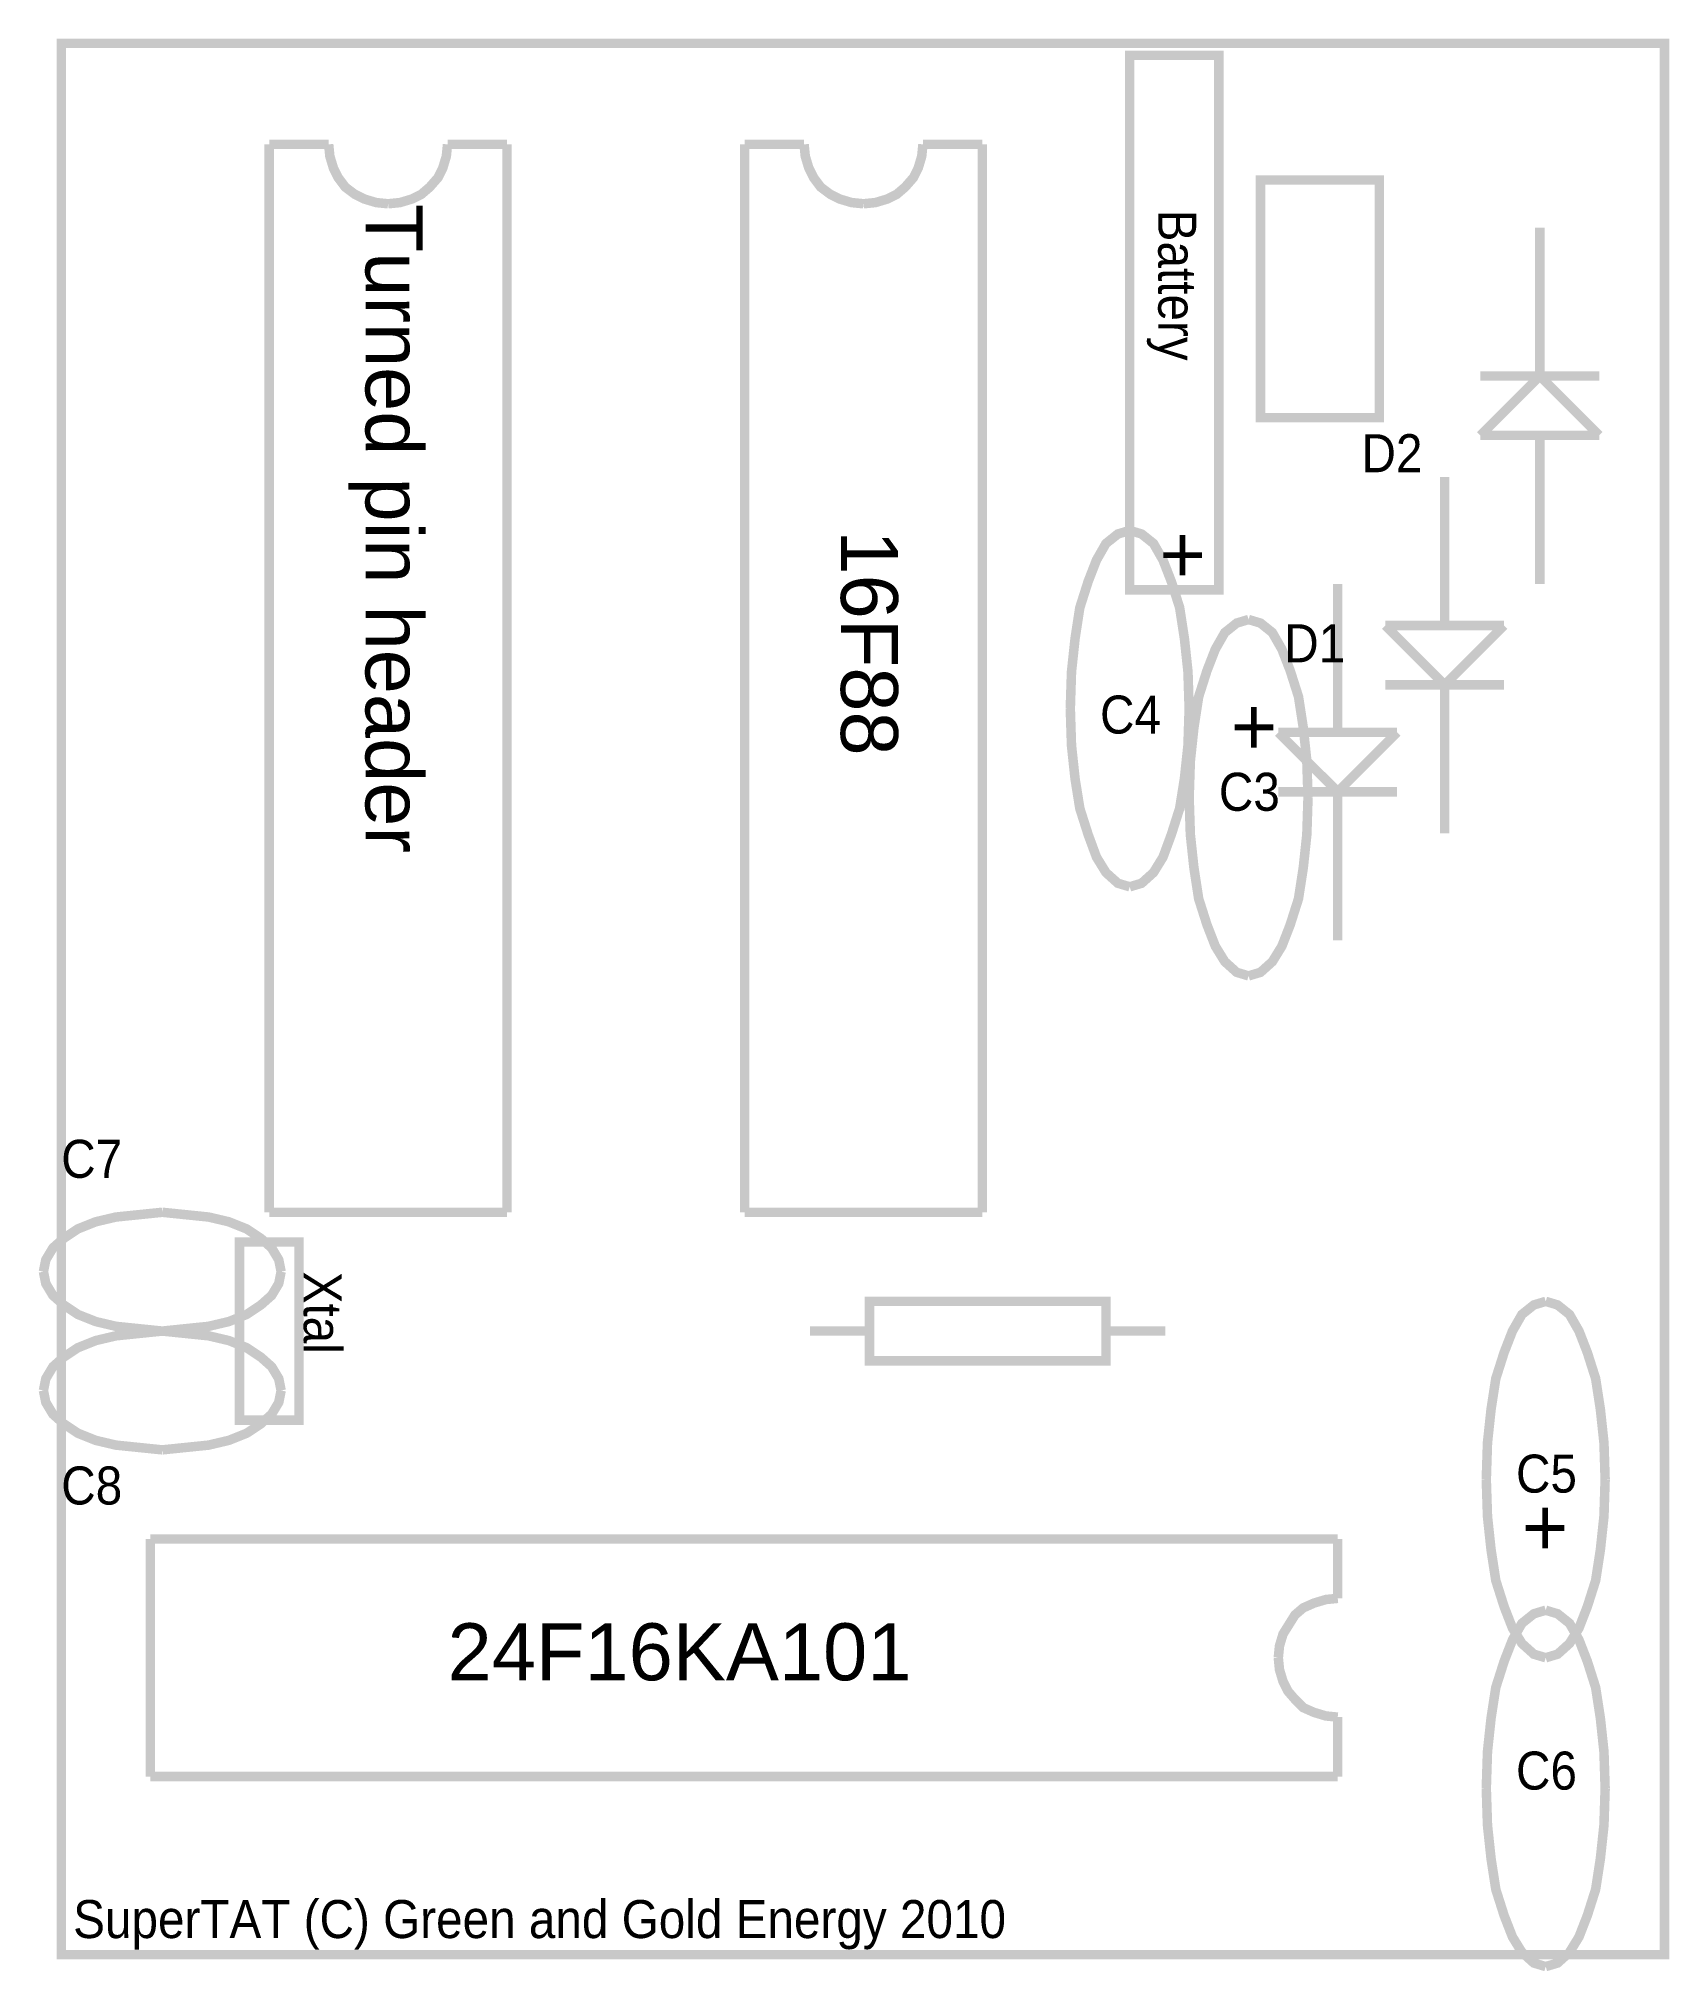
# Model space of a CAD drawing. Extents: x -0.87 to 0.51, y -0.82 to 0.81.
import ezdxf

# ---------------------------------------------------------------- set-up
doc = ezdxf.new("R2010")
doc.units = 0
doc.layers.get('0').update_dxf_attribs({"linetype": 'CONTINUOUS'})

msp = doc.modelspace()

# ---------------------------------------------------------------- linework, layer by layer
at = {"const_width": 0.008}
for points in [[(-0.848, -0.807), (0.501, -0.807), (0.501, 0.802), (-0.848, 0.802), (-0.848, -0.807)], [(0.051, 0.342), (0.126, 0.342), (0.126, 0.792), (0.051, 0.792), (0.051, 0.342)], [(-0.673, 0.717), (-0.623, 0.717)], [(-0.673, 0.717), (-0.673, -0.182)], [(-0.573, 0.667), (-0.583, 0.668), (-0.593, 0.671), (-0.601, 0.675), (-0.609, 0.681), (-0.615, 0.689), (-0.619, 0.697), (-0.622, 0.707), (-0.623, 0.717)], [(-0.573, 0.667), (-0.563, 0.668), (-0.553, 0.671), (-0.545, 0.675), (-0.538, 0.681), (-0.531, 0.689), (-0.527, 0.697), (-0.524, 0.707), (-0.523, 0.717)], [(-0.523, 0.717), (-0.473, 0.717)], [(-0.473, -0.182), (-0.473, 0.717)], [(-0.273, 0.717), (-0.223, 0.717)], [(-0.273, 0.717), (-0.273, -0.182)], [(-0.173, 0.667), (-0.183, 0.668), (-0.193, 0.671), (-0.201, 0.675), (-0.209, 0.681), (-0.215, 0.689), (-0.219, 0.697), (-0.222, 0.707), (-0.223, 0.717)], [(-0.173, 0.667), (-0.163, 0.668), (-0.153, 0.671), (-0.145, 0.675), (-0.138, 0.681), (-0.131, 0.689), (-0.127, 0.697), (-0.124, 0.707), (-0.123, 0.717)], [(-0.123, 0.717), (-0.073, 0.717)], [(-0.073, -0.182), (-0.073, 0.717)], [(0.161, 0.487), (0.261, 0.487), (0.261, 0.687), (0.161, 0.687), (0.161, 0.487)], [(0.396, 0.522), (0.396, 0.647)], [(0.346, 0.472), (0.396, 0.522)], [(0.346, 0.522), (0.446, 0.522)], [(0.446, 0.472), (0.396, 0.522)], [(0.346, 0.472), (0.446, 0.472)], [(0.396, 0.347), (0.396, 0.472)], [(0.316, 0.437), (0.316, 0.312)], [(0.051, 0.392), (0.041, 0.389), (0.031, 0.381), (0.023, 0.367), (0.016, 0.349), (0.009, 0.327), (0.005, 0.301), (0.002, 0.273), (0.001, 0.242)], [(0.051, 0.392), (0.061, 0.389), (0.071, 0.381), (0.079, 0.367), (0.086, 0.349), (0.093, 0.327), (0.097, 0.301), (0.1, 0.273), (0.101, 0.242)], [(0.226, 0.347), (0.226, 0.222)], [(0.151, 0.317), (0.141, 0.314), (0.131, 0.306), (0.123, 0.292), (0.116, 0.274), (0.109, 0.252), (0.105, 0.226), (0.102, 0.198), (0.101, 0.167)], [(0.151, 0.317), (0.161, 0.314), (0.171, 0.306), (0.179, 0.292), (0.186, 0.274), (0.193, 0.252), (0.197, 0.226), (0.2, 0.198), (0.201, 0.167)], [(0.366, 0.312), (0.266, 0.312)], [(0.266, 0.312), (0.316, 0.262)], [(0.366, 0.312), (0.316, 0.262)], [(0.366, 0.262), (0.266, 0.262)], [(0.316, 0.262), (0.316, 0.137)], [(0.051, 0.092), (0.041, 0.095), (0.031, 0.104), (0.023, 0.117), (0.016, 0.136), (0.009, 0.158), (0.005, 0.183), (0.002, 0.211), (0.001, 0.242)], [(0.051, 0.092), (0.061, 0.095), (0.071, 0.104), (0.079, 0.117), (0.086, 0.136), (0.093, 0.158), (0.097, 0.183), (0.1, 0.211), (0.101, 0.242)], [(0.276, 0.222), (0.176, 0.222)], [(0.176, 0.222), (0.226, 0.172)], [(0.276, 0.222), (0.226, 0.172)], [(0.151, 0.017), (0.141, 0.02), (0.131, 0.029), (0.123, 0.042), (0.116, 0.06), (0.109, 0.082), (0.105, 0.108), (0.102, 0.136), (0.101, 0.167)], [(0.151, 0.017), (0.161, 0.02), (0.171, 0.029), (0.179, 0.042), (0.186, 0.06), (0.193, 0.082), (0.197, 0.108), (0.2, 0.136), (0.201, 0.167)], [(0.276, 0.172), (0.176, 0.172)], [(0.226, 0.172), (0.226, 0.047)], [(-0.863, -0.232), (-0.861, -0.222), (-0.855, -0.212), (-0.846, -0.204), (-0.834, -0.196), (-0.819, -0.19), (-0.802, -0.186), (-0.763, -0.182)], [(-0.663, -0.232), (-0.665, -0.222), (-0.671, -0.212), (-0.68, -0.204), (-0.692, -0.196), (-0.707, -0.19), (-0.724, -0.186), (-0.763, -0.182)], [(-0.673, -0.182), (-0.473, -0.182)], [(-0.273, -0.182), (-0.073, -0.182)], [(-0.698, -0.357), (-0.648, -0.357), (-0.648, -0.207), (-0.698, -0.207), (-0.698, -0.357)], [(-0.863, -0.232), (-0.861, -0.242), (-0.855, -0.252), (-0.846, -0.26), (-0.834, -0.268), (-0.819, -0.274), (-0.802, -0.278), (-0.763, -0.282)], [(-0.663, -0.232), (-0.665, -0.242), (-0.671, -0.252), (-0.68, -0.26), (-0.692, -0.268), (-0.707, -0.274), (-0.724, -0.278), (-0.763, -0.282)], [(-0.168, -0.307), (0.031, -0.307), (0.031, -0.257), (-0.168, -0.257), (-0.168, -0.307)], [(0.401, -0.257), (0.391, -0.26), (0.381, -0.268), (0.373, -0.282), (0.366, -0.3), (0.359, -0.322), (0.355, -0.348), (0.352, -0.376), (0.351, -0.407)], [(0.401, -0.257), (0.411, -0.26), (0.421, -0.268), (0.429, -0.282), (0.436, -0.3), (0.443, -0.322), (0.447, -0.348), (0.45, -0.376), (0.451, -0.407)], [(-0.863, -0.332), (-0.861, -0.322), (-0.855, -0.312), (-0.846, -0.304), (-0.834, -0.296), (-0.819, -0.29), (-0.802, -0.286), (-0.763, -0.282)], [(-0.663, -0.332), (-0.665, -0.322), (-0.671, -0.312), (-0.68, -0.304), (-0.692, -0.296), (-0.707, -0.29), (-0.724, -0.286), (-0.763, -0.282)], [(-0.218, -0.282), (-0.168, -0.282)], [(0.031, -0.282), (0.081, -0.282)], [(-0.863, -0.332), (-0.861, -0.342), (-0.855, -0.352), (-0.846, -0.36), (-0.834, -0.368), (-0.819, -0.374), (-0.802, -0.378), (-0.763, -0.382)], [(-0.663, -0.332), (-0.665, -0.342), (-0.671, -0.352), (-0.68, -0.36), (-0.692, -0.368), (-0.707, -0.374), (-0.724, -0.378), (-0.763, -0.382)], [(0.401, -0.557), (0.391, -0.554), (0.381, -0.545), (0.373, -0.532), (0.366, -0.514), (0.359, -0.492), (0.355, -0.466), (0.352, -0.438), (0.351, -0.407)], [(0.401, -0.557), (0.411, -0.554), (0.421, -0.545), (0.429, -0.532), (0.436, -0.514), (0.443, -0.492), (0.447, -0.466), (0.45, -0.438), (0.451, -0.407)], [(-0.773, -0.457), (-0.773, -0.657)], [(0.226, -0.457), (-0.773, -0.457)], [(0.226, -0.457), (0.226, -0.507)], [(0.176, -0.557), (0.177, -0.547), (0.18, -0.537), (0.19, -0.521), (0.197, -0.515), (0.206, -0.511), (0.216, -0.508), (0.226, -0.507)], [(0.401, -0.517), (0.391, -0.52), (0.381, -0.528), (0.373, -0.542), (0.366, -0.56), (0.359, -0.582), (0.355, -0.608), (0.352, -0.636), (0.351, -0.667)], [(0.401, -0.517), (0.411, -0.52), (0.421, -0.528), (0.429, -0.542), (0.436, -0.56), (0.443, -0.582), (0.447, -0.608), (0.45, -0.636), (0.451, -0.667)], [(0.176, -0.557), (0.177, -0.567), (0.18, -0.577), (0.184, -0.585), (0.19, -0.592), (0.197, -0.599), (0.206, -0.603), (0.216, -0.606), (0.226, -0.607)], [(0.226, -0.607), (0.226, -0.657)], [(0.226, -0.657), (-0.773, -0.657)], [(0.401, -0.817), (0.391, -0.814), (0.381, -0.805), (0.373, -0.792), (0.366, -0.774), (0.359, -0.752), (0.355, -0.726), (0.352, -0.698), (0.351, -0.667)], [(0.401, -0.817), (0.411, -0.814), (0.421, -0.805), (0.429, -0.792), (0.436, -0.774), (0.443, -0.752), (0.447, -0.726), (0.45, -0.698), (0.451, -0.667)]]:
    msp.add_lwpolyline(points, dxfattribs=at)

# ---------------------------------------------------------------- texts
at = {"layer": '12632256'}
for s, height, width, p in [('Turned pin header', 0.048, 1.041667, (-0.592, 0.667)), ('Battery', 0.032, 0.9375, (0.075, 0.662)), ('16F88', 0.048, 1.041667, (-0.192, 0.392)), ('Xtal', 0.032, 0.9375, (-0.644, -0.232))]:
    msp.add_text(s, height=height, rotation=-90, dxfattribs=dict(at, width=width)).set_placement(p)
for s, height, width, p in [('D2', 0.032, 0.9375, (0.246, 0.441)), ('+', 0.048, 1.041667, (0.076, 0.348)), ('D1', 0.032, 0.9375, (0.181, 0.281)), ('C4', 0.032, 0.9375, (0.026, 0.221)), ('+', 0.048, 1.041667, (0.136, 0.203)), ('C3', 0.032, 0.9375, (0.126, 0.156)), ('C7', 0.032, 0.9375, (-0.848, -0.153)), ('C5', 0.032, 0.9375, (0.376, -0.418)), ('C8', 0.032, 0.9375, (-0.848, -0.428)), ('+', 0.048, 1.041667, (0.381, -0.471)), ('24F16KA101', 0.048, 1.041667, (-0.523, -0.576)), ('C6', 0.032, 0.9375, (0.376, -0.668)), ('SuperTAT (C) Green and Gold Energy 2010', 0.032, 0.9375, (-0.838, -0.793))]:
    msp.add_text(s, height=height, dxfattribs=dict(at, width=width)).set_placement(p)

doc.saveas('drawing.dxf')
